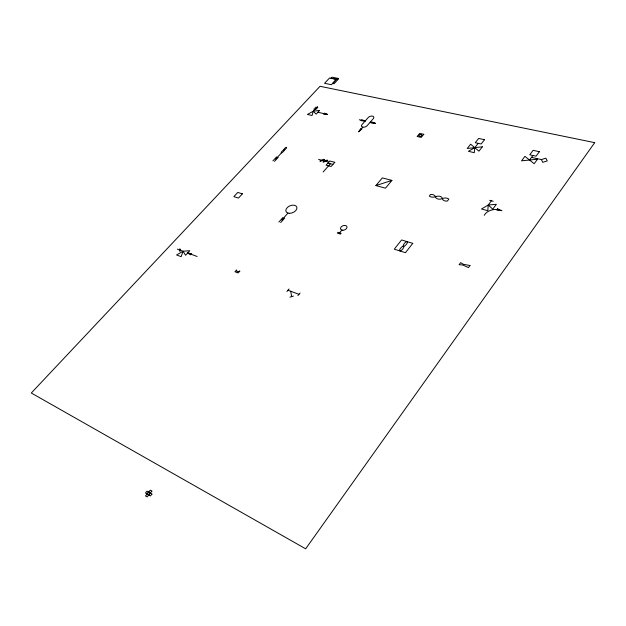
<?xml version="1.0" encoding="UTF-8"?>
<svg xmlns="http://www.w3.org/2000/svg" width="626" height="626" viewBox="0 0 626 626"><rect width="100%" height="100%" fill="white"/><g stroke="black" fill="none" stroke-linecap="round" stroke-linejoin="round"><path stroke-width="0.94" d="M488.241 205.038L492.772 209.115L496.379 204.295L488.241 205.038L487.787 210.688L481.472 209.006L488.241 205.038L491.449 200.774M474.774 147.658L474.273 152.666L468.404 151.32L474.774 147.658L478.186 143.346M180.108 251.331L180.382 249.148M179.372 251.057L179.646 248.874M313.243 111.217L316.153 114.151L319.628 110.395L313.243 111.217L312.077 115.505L307.444 114.441L313.243 111.217L317.578 106.561M183.082 251.269L181.149 256.676L176.571 254.954L183.082 251.269L189.788 250.697L185.57 255.259L183.082 251.269L177.377 249.148M358.729 131.726L360.733 128.604L361.992 128.893L358.729 131.726L362.798 127.125A3.2 1.894 -19 0 0 367.102 125.709L373.299 118.674A3.185 1.878 -18.7 0 0 372.509 116.146A3.185 1.878 -18.7 0 0 368.229 117.555L362.024 124.551A3.2 1.894 -19 0 0 362.798 127.125M529.518 160.006L532.89 155.498M148.785 494.963L150.303 493.116M147.094 493.945L148.612 492.106M391.939 180.413L385.483 188.168L375.897 185.578L382.353 177.894L391.939 180.413L375.897 185.578M297.929 295.613L300.057 293.046M339.542 232.856L341.851 230.102M286.935 291.513L289.063 288.977M280.667 222.598L284.634 218.106M278.906 222.034L282.874 217.551M323.149 171.986L330.442 163.73M281.778 220.07L287.937 213.098M275.565 159.114L281.614 152.854A1.628 0.962 -22.4 0 0 282.17 152.58A3.208 1.894 -22.4 0 0 282.686 152.196A5.579 3.294 -22.4 0 0 283.742 151.062A3.2 1.894 -22.4 0 0 283.993 150.608A1.62 0.962 -22.3 0 0 284.055 150.209L283.993 150.115M274.524 161.344L278.241 157.322M272.889 160.898L276.606 156.883M323.665 162.134L327.797 160.256M319.808 161.117L323.932 159.247M320.551 161.312L324.675 159.442M322.914 161.938L327.046 160.06M541.396 159.591L545.849 158.167L547.257 160.905L542.781 162.33L541.396 159.591L531.49 157.376M289.924 297.17L293.383 296.082M283.993 150.091L284.188 150.06A1.62 0.955 -22.2 0 0 284.744 149.794A3.2 1.886 -22.3 0 0 285.268 149.411A5.571 3.287 -22.3 0 0 286.317 148.276A3.2 1.886 -22.2 0 0 286.567 147.822A1.62 0.955 -22.2 0 0 286.622 147.431L286.246 147.313A1.62 0.962 -22.1 0 0 285.659 147.587A3.208 1.901 -22.1 0 0 285.143 147.971A5.603 3.318 -22.1 0 0 284.094 149.105A3.208 1.901 -22.2 0 0 283.844 149.551A1.62 0.962 -22.2 0 0 283.781 149.95L283.641 150.099A1.628 0.962 -22.3 0 0 283.085 150.373A3.216 1.909 -22.3 0 0 282.569 150.749A5.611 3.333 -22.2 0 0 281.512 151.891A3.216 1.909 -22.3 0 0 281.262 152.345A1.628 0.962 -22.3 0 0 281.199 152.744L281.332 152.869M327.414 114.417L323.439 114.089L324.307 113.142L327.414 114.417L317.891 112.265M365.138 121.045L360.959 120.693L361.828 119.722L365.138 121.045L359.363 119.754M375.264 123.314L371.038 122.954L371.907 121.976L375.264 123.314L370.209 122.18M187.683 252.974L191.681 253.694L190.625 254.837L187.683 252.974L197.112 256.48M315.535 107.226L317.851 107.735M314.667 108.157L316.983 108.674M313.798 109.088L316.114 109.605M489.673 200.312L493.233 201.236M318.618 159.427L328.806 162.095M327.93 163.073L332.962 164.395M337.868 232.332L341.217 233.381M337.265 233.052L340.614 234.108M287.999 290.245L298.993 294.33M148.738 492.005L150.373 492.983M147.024 494.086L148.659 495.064M290.73 291.262L291.646 296.63M484.25 215.313A10.368 6.988 -13 0 1 498.891 209.882M435.602 197.253A5.235 3.427 -15.8 0 0 441.69 198.849A5.626 3.709 -15.7 0 1 448.85 199.146L447.347 201.071A5.611 3.686 -15.5 0 1 442.269 198.113A5.243 3.443 -16 0 0 436.228 196.47M436.306 196.376A5.501 3.584 -16.2 0 1 429.319 195.993L430.492 194.529A5.517 3.615 -16.3 0 1 435.532 197.346M594.7 142.65L305.66 548.814L31.3 393.011L320.042 86.294L594.7 142.65M469.977 265.51L468.444 267.584L462.857 265.033L459.124 264.696L460.65 262.638L463.397 264.305L469.977 265.51M537.546 159.168L534.166 163.715L524.924 156.344L521.536 160.843L537.546 159.168M539.401 151.703L536.052 156.203L529.745 154.802L533.102 150.326L539.401 151.703M497.568 208.81L496.668 210.023L501.935 210.688L497.568 208.81M412.769 243.357L405.46 252.677L394.27 249.179L401.587 239.954L412.769 243.357M482.364 146.813L478.945 151.156L470.642 144.191L467.215 148.495L482.364 146.813M484.516 139.708L481.12 143.996L475.267 142.697L478.663 138.424L484.516 139.708M151.883 491.144L147.141 496.911L145.514 495.933L150.248 490.174L151.883 491.144M151.938 494.094L150.42 495.941L145.467 492.975L146.985 491.136L151.938 494.094M423.786 134.316L421.196 137.415L417.119 136.491L419.717 133.401L423.786 134.316M334.793 162.314L331.115 166.485L326.091 165.154L329.769 160.999L334.793 162.314M239.789 271.136L238.193 272.944L234.969 271.747L236.573 269.939L237.051 271.809L239.789 271.136M242.403 193.841L238.498 198.066L233.866 196.627L237.77 192.425L242.403 193.841M336.412 79.33L331.397 84.698L324.55 83.313L329.558 77.984L336.412 79.33M337.031 78.806L332.649 83.501L334.026 83.774L338.408 79.079L337.031 78.806M338.22 78.414L337.218 79.479L330.998 78.25L331.999 77.186L338.22 78.414M406.751 241.652L406.704 241.667A2.543 1.737 -17.7 0 0 405.851 242.09A5.024 3.443 -17.6 0 0 405.077 242.708A8.787 6.033 -17.5 0 0 403.59 244.594A5.031 3.451 -17.7 0 0 403.269 245.353A2.543 1.745 -17.8 0 0 403.261 246.041L403.762 246.503A2.543 1.745 -18 0 1 403.747 247.192A5.016 3.443 -18.2 0 1 403.426 247.951A8.725 5.978 -18.3 0 1 401.931 249.852A5.016 3.443 -18.2 0 1 401.156 250.478A2.543 1.753 -18.1 0 1 400.296 250.901L399.599 250.713A2.551 1.753 -18 0 1 399.607 249.993A5.039 3.474 -17.9 0 1 399.928 249.226A8.811 6.072 -17.7 0 1 401.423 247.333A5.039 3.466 -17.8 0 1 402.205 246.714A2.543 1.753 -17.9 0 1 403.058 246.284L403.958 246.253A2.535 1.737 -17.9 0 0 404.819 245.83A5.008 3.42 -18 0 0 405.593 245.204A8.701 5.939 -18.1 0 0 407.08 243.318A5 3.42 -17.9 0 0 407.393 242.559A2.535 1.729 -17.8 0 0 407.401 241.879L406.751 241.652M342.829 230.243A3.38 2.238 -20.8 0 0 346.921 226.651A3.38 2.238 -20.8 0 0 341.506 226.604A3.38 2.238 -20.8 0 0 342.829 230.243M289.603 213.325A5.845 3.709 -22.9 0 0 296.834 207.167A5.845 3.709 -22.9 0 0 287.678 207.183A5.845 3.709 -22.9 0 0 289.603 213.325M419.882 136.405A1.432 0.876 -16.8 0 0 421.767 135.091A1.432 0.876 -16.8 0 0 419.522 134.934A1.432 0.876 -16.8 0 0 419.882 136.405"/></g></svg>
